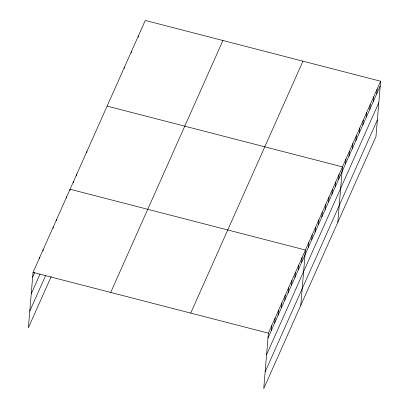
<?xml version="1.0" encoding="UTF-8"?>
<svg xmlns="http://www.w3.org/2000/svg" width="409" height="409" viewBox="0 0 409 409"><rect width="100%" height="100%" fill="white"/><g stroke="black" fill="none" stroke-linecap="round" stroke-linejoin="round"><path stroke-width="0.61" d="M380.61 81.227L268.396 333.156L263.744 388.55L375.958 136.621L380.61 81.227L145.256 20.45L33.042 272.379L28.39 327.773L51.181 276.612M39.673 258.462L39.775 257.266M43.042 250.906L43.144 249.705M53.139 228.232L53.242 227.031M56.508 220.676L56.606 219.475M66.606 198.002L66.708 196.801M69.975 190.441L70.072 189.244L305.426 250.017L300.773 305.416M73.339 182.884L73.441 181.683M76.657 175.926L76.805 174.127M86.805 152.654L86.907 151.453M124.346 68.369L124.448 67.173M131.284 52.797L131.381 51.595M138.222 37.224L138.319 36.023M271.356 330.39L271.76 325.595M274.725 322.834L275.129 318.038M278.089 315.278L278.493 310.482M281.458 307.716L281.862 302.926M284.822 300.16L285.226 295.364M288.192 292.604L288.596 287.808M291.556 285.047L291.96 280.252M294.925 277.486L295.324 272.691M298.289 269.93L298.693 265.134M301.658 262.374L302.057 257.578M308.391 247.256L308.79 242.46M311.755 239.7L312.159 234.904M315.124 232.138L315.523 227.343M318.488 224.582L318.892 219.786M321.852 217.026L322.256 212.23M325.221 209.464L325.625 204.669M328.585 201.908L328.989 197.112M331.955 194.352L332.359 189.556M335.319 186.79L335.723 181.995M338.688 179.234L339.092 174.438M337.803 222.276L342.456 166.882L107.102 106.105M345.523 163.891L345.922 159.096M348.989 156.105L349.393 151.31M352.461 148.314L352.86 143.518M355.927 140.527L356.331 135.732M359.393 132.741L359.797 127.945M362.865 124.955L363.269 120.159M366.331 117.168L366.735 112.373M369.802 109.382L370.201 104.586M373.269 101.596L373.673 96.8M376.74 93.809L377.139 89.014M32.638 277.174L34.714 272.522M31.237 293.872L40.041 274.107M29.796 311.075L45.588 275.615M110.711 292.435L222.925 40.506M190.727 313.1L302.941 61.171M267.992 337.952L380.206 86.018M266.591 354.649L378.806 102.72M265.144 371.853L377.359 119.924M33.042 272.379L268.396 333.156"/></g></svg>
